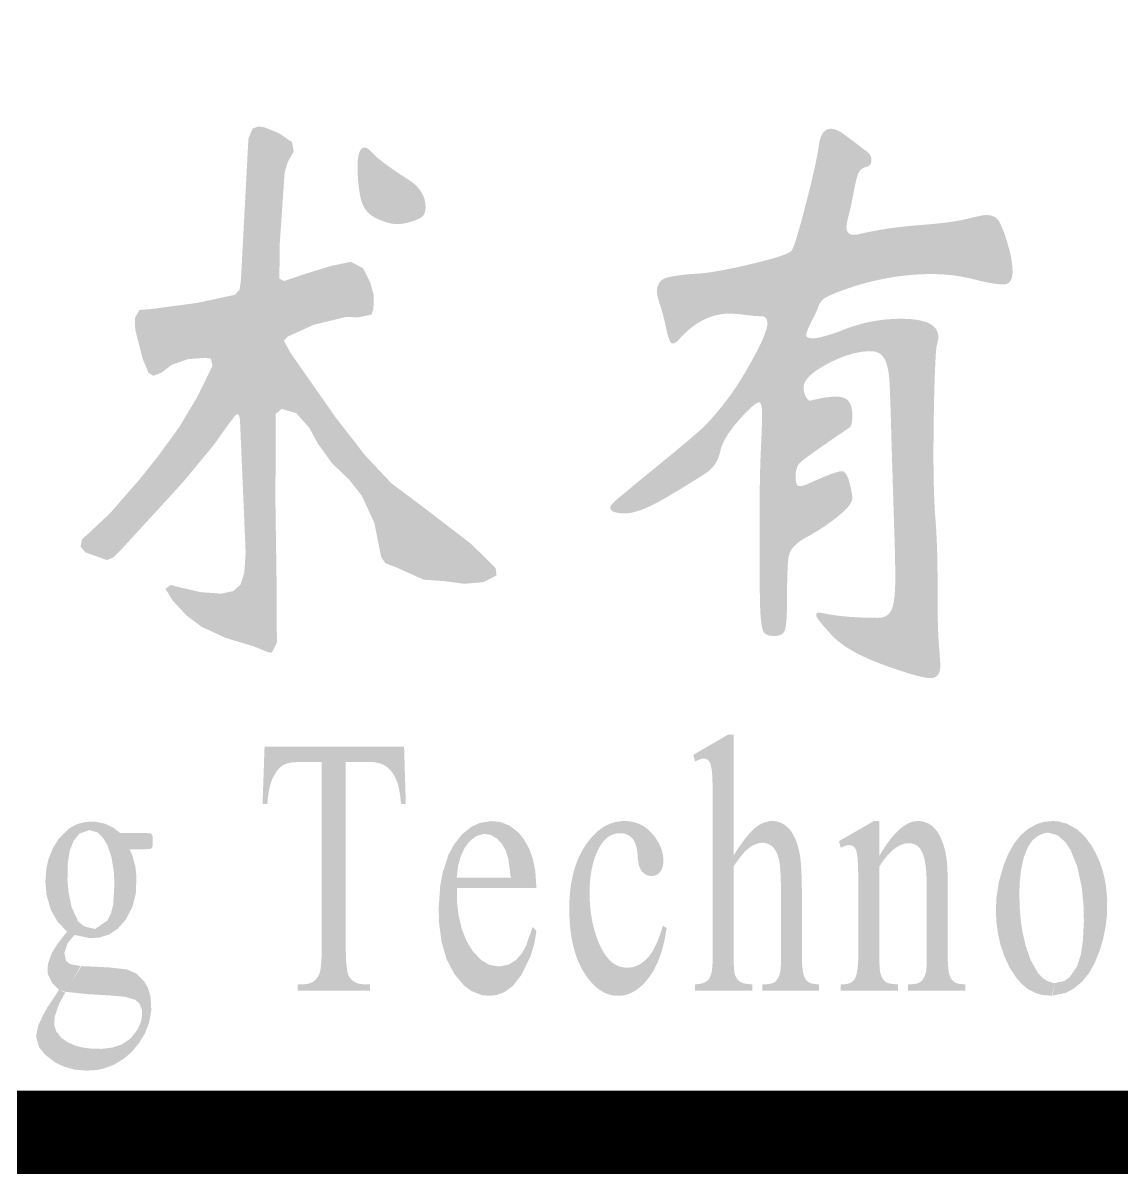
# Model space of a CAD drawing. Header units: millimetres. Extents: x -705761 to 1364679, y -410401 to 446404.
# Drawn here: x -485995 to -484675, y 64372 to 65754 of the extents above; entities that cross this region are included whole.
import ezdxf
from ezdxf.enums import TextEntityAlignment as Align

# ---------------------------------------------------------------- set-up
doc = ezdxf.new("R2010")
doc.units = ezdxf.units.MM
doc.layers.add('TK', color=7, linetype='Continuous')
doc.layers.add('模板-签名-公用', color=3, linetype='Continuous')
doc.layers.add('图框', color=7, linetype='Continuous', lineweight=13)
doc.styles.get("Standard").update_dxf_attribs({"font": 'arial.ttf'})
doc.styles.add('Style-仿宋_GB2312', font='')
doc.styles.add('宋体', font='', dxfattribs={"width": 0.7, "height": 2.5})
doc.styles.add('宋体_1', font='', dxfattribs={"width": 0.7, "height": 2.386364})
doc.styles.get('Style-仿宋_GB2312').set_extended_font_data('仿宋_GB2312')
doc.styles.get('宋体').set_extended_font_data('SimSun')
doc.styles.get('宋体_1').set_extended_font_data('SimSun')

# ---------------------------------------------------------------- blocks, each defined once
blk = doc.blocks.new('BSIET_通用图框_A1_1')
at = {"layer": '图框', "const_width": 1}
blk.add_lwpolyline([(-816, 584), (-10, 584), (-10, 10), (-816, 10)], close=True, dxfattribs=at)
at = {"layer": 'TK', "lineweight": 25, "style": '宋体', "width": 0.7, "flags": 3}
for tag, p in [('LZHQ_N会签10_T6_H6', (-828.235, 94.082)), ('LZHQ_N会签9_T6_H6', (-828.357, 86.082)), ('LZHQ_N会签8_T6_H6', (-828.235, 78.082)), ('LZHQ_N会签7_T6_H6', (-828.357, 70.082)), ('LZHQ_N会签6_T6_H6', (-828.253, 62.082)), ('LZHQ_N会签5_T6_H6', (-828.253, 54.082)), ('LZHQ_N会签4_T6_H6', (-828.253, 46.082)), ('LZHQ_N会签3_T6_H6', (-828.253, 38.082)), ('LZHQ_N会签2_T6_H6', (-828.253, 30.082)), ('LZHQ_N会签1_T6_H6', (-828.253, 22.082))]:
    blk.add_attdef(tag, text='', height=2.5, dxfattribs=at).set_placement(p, align=Align.MIDDLE)
at = {"layer": '模板-签名-公用', "lineweight": 25, "style": '宋体', "width": 0.7}
blk.add_attdef('LZTQINS', text='', height=2, dxfattribs=at).set_placement((-10, 10), align=Align.MIDDLE)
at = {"layer": '模板-签名-公用', "lineweight": 25, "style": '宋体', "width": 0.7, "flags": 3}
blk.add_attdef('LZFRAME', (-45.909, 7.064), '', height=3, dxfattribs=at)
blk = doc.blocks.new('BSIET_通用_A1_1')
at = {"layer": '图框', "linetype": 'Continuous', "lineweight": 25, "extrusion": (0, 0, -1)}
for points in [[(64.362, 5.763), (64.301, 5.884), (64.305, 6.639), (64.319, 7.598), (64.314, 8.632), (64.241, 8.689), (64.069, 8.639), (63.909, 8.459), (63.813, 8.28), (63.637, 8.034), (63.436, 7.844), (63.279, 7.643), (63.131, 7.323), (63.048, 6.908), (62.997, 6.836), (62.854, 6.781), (62.685, 6.704), (62.54, 6.639), (62.296, 6.621), (62.049, 6.589), (61.822, 6.608), (61.662, 6.689), (61.673, 6.777), (61.967, 7.068), (62.542, 7.509), (62.925, 7.796), (63.239, 8.129), (63.594, 8.586), (64.137, 9.362), (64.217, 9.508), (64.173, 9.557), (63.859, 9.7), (63.474, 9.793), (63.322, 9.79), (63.166, 9.821), (63.141, 9.89), (63.138, 10.058), (63.18, 10.211), (63.264, 10.378), (63.41, 10.456), (63.646, 10.408), (63.952, 10.314), (64.216, 10.225), (64.271, 10.254), (64.267, 10.669), (64.208, 11.53), (64.171, 11.654), (64.099, 11.781), (64.119, 11.894), (64.281, 12.003), (64.453, 12.072), (64.524, 12.082), (64.593, 12.056), (64.643, 11.935), (64.733, 10.237), (64.748, 10.126), (64.803, 10.061), (65.257, 9.963), (65.81, 9.889), (65.952, 9.878), (66.006, 9.783), (66.003, 9.641), (65.913, 9.291), (65.844, 9.125), (65.786, 9.087), (65.686, 9.126), (65.565, 9.219), (65.37, 9.287), (65.162, 9.304), (65.093, 9.291), (65.075, 9.205), (65.259, 8.83), (65.48, 8.463), (65.736, 8.111), (65.956, 7.837), (66.302, 7.44), (66.562, 7.195), (66.642, 7.124), (66.66, 7.037), (66.602, 6.966), (66.344, 6.874), (66.267, 6.905), (66.173, 6.998), (65.432, 7.806), (65.054, 8.263), (64.895, 8.488), (64.8, 8.612), (64.776, 8.626), (64.763, 8.622), (64.753, 8.602), (64.745, 8.564), (64.74, 8.459), (64.676, 6.959), (64.693, 6.718), (64.739, 6.577), (64.827, 6.501), (64.969, 6.47), (65.212, 6.488), (65.481, 6.55), (65.578, 6.576), (65.639, 6.527), (65.553, 6.388), (65.389, 6.21), (65.206, 6.073), (64.921, 5.941), (64.578, 5.837), (64.404, 5.765)], [(61.183, 2.934), (61.196, 3.134), (61.224, 3.278), (61.267, 3.401), (61.337, 3.526), (61.395, 3.598), (61.503, 3.683), (61.619, 3.729), (61.731, 3.739), (61.865, 3.716), (61.967, 3.669), (62.077, 3.579), (62.17, 3.462), (62.24, 3.333), (62.298, 3.146), (62.141, 3.058), (62.124, 3.2), (62.097, 3.304), (62.045, 3.418), (61.985, 3.496), (61.906, 3.559), (61.813, 3.585), (61.731, 3.573), (61.655, 3.527), (61.599, 3.467), (61.555, 3.392), (61.521, 3.288), (61.507, 3.187), (61.491, 3.055)], [(54.99, 1.641), (54.955, 1.79), (55.036, 1.813), (55.087, 1.843), (55.157, 1.912), (55.248, 2.074), (55.304, 2.236), (55.343, 2.402), (55.365, 2.548), (55.378, 2.705), (55.381, 2.864), (55.378, 2.99), (55.363, 3.141), (55.328, 3.302), (55.277, 3.43), (55.221, 3.511), (55.157, 3.561), (55.087, 3.592), (55.024, 3.602), (54.975, 3.739), (55.085, 3.73), (55.171, 3.703), (55.273, 3.646), (55.361, 3.573), (55.443, 3.472), (55.514, 3.345), (55.571, 3.205), (55.627, 3.008), (55.656, 2.824), (55.663, 2.672), (55.658, 2.539), (55.636, 2.375), (55.606, 2.247), (55.559, 2.109), (55.498, 1.98), (55.415, 1.852), (55.35, 1.78), (55.276, 1.72), (55.184, 1.672), (55.103, 1.649)], [(54.984, 1.641), (54.822, 1.676), (54.725, 1.728), (54.628, 1.809), (54.544, 1.913), (54.48, 2.026), (54.417, 2.181), (54.377, 2.315), (54.345, 2.471), (54.328, 2.616), (54.326, 2.807), (54.343, 2.974), (54.355, 3.04), (54.379, 3.136), (54.41, 3.232), (54.462, 3.352), (54.522, 3.457), (54.599, 3.558), (54.69, 3.641), (54.811, 3.708), (54.911, 3.734), (54.978, 3.739), (55.026, 3.598), (54.923, 3.569), (54.826, 3.485), (54.765, 3.39), (54.684, 3.188), (54.631, 2.939), (54.61, 2.725), (54.606, 2.538), (54.618, 2.3), (54.643, 2.133), (54.689, 1.991), (54.777, 1.865), (54.842, 1.818), (54.954, 1.794)], [(66.548, 2.332), (66.434, 2.34), (66.321, 2.375), (66.213, 2.445), (66.117, 2.554), (66.035, 2.712), (65.995, 2.875), (65.988, 3.077), (66.001, 3.192), (66.038, 3.328), (66.07, 3.399), (65.881, 3.401), (65.829, 3.403), (65.808, 3.411), (65.793, 3.443), (65.792, 3.539), (65.796, 3.563), (65.813, 3.589), (65.861, 3.594), (66.184, 3.595), (66.267, 3.66), (66.368, 3.708), (66.489, 3.732), (66.596, 3.729), (66.703, 3.702), (66.803, 3.647), (66.921, 3.529), (66.99, 3.418), (67.044, 3.285), (67.071, 3.163), (67.082, 3.011), (67.069, 2.856), (67.018, 2.675), (66.936, 2.531), (66.823, 2.412), (66.695, 2.549), (66.767, 2.706), (66.804, 2.882), (66.817, 3.03), (66.813, 3.237), (66.789, 3.385), (66.741, 3.505), (66.671, 3.589), (66.554, 3.631), (66.454, 3.602), (66.386, 3.535), (66.334, 3.444), (66.286, 3.296), (66.26, 3.131), (66.252, 2.991), (66.268, 2.734), (66.293, 2.634), (66.336, 2.546), (66.485, 2.442), (66.628, 2.477), (66.734, 2.372)], [(61.748, 1.64), (61.661, 1.65), (61.573, 1.682), (61.468, 1.757), (61.361, 1.894), (61.251, 2.123), (61.207, 2.273), (61.183, 2.419), (61.23, 2.466), (61.305, 2.247), (61.355, 2.155), (61.427, 2.071), (61.515, 2.016), (61.632, 1.992), (61.746, 2.011), (61.847, 2.069), (61.95, 2.179), (62.025, 2.303), (62.082, 2.45), (62.119, 2.612), (62.137, 2.768), (62.138, 2.934), (61.183, 2.934), (61.501, 3.058), (62.141, 3.058), (62.303, 3.149), (62.339, 2.961), (62.357, 2.697), (62.353, 2.522), (62.323, 2.288), (62.262, 2.081), (62.171, 1.905), (62.053, 1.764), (61.964, 1.697), (61.837, 1.648)], [(66.839, 1.686), (66.658, 1.998), (66.782, 2.02), (66.834, 2.058), (66.854, 2.156), (66.817, 2.269), (66.728, 2.378), (66.614, 2.473), (66.7, 2.543), (66.81, 2.426), (66.941, 2.259), (67.008, 2.149), (67.052, 2.02), (67.056, 1.911), (67, 1.794), (66.917, 1.712)], [(66.589, 0.741), (66.466, 0.749), (66.388, 0.765), (66.262, 0.81), (66.127, 0.893), (66.038, 0.974), (65.956, 1.074), (65.889, 1.183), (65.835, 1.321), (65.81, 1.467), (65.818, 1.628), (65.85, 1.735), (65.895, 1.814), (65.987, 1.907), (66.103, 1.957), (66.317, 1.981), (66.452, 1.988), (66.649, 1.997), (66.844, 1.688), (66.724, 1.676), (66.576, 1.66), (66.297, 1.644), (66.128, 1.628), (66.004, 1.593), (65.954, 1.55), (65.922, 1.467), (65.92, 1.406), (65.936, 1.322), (65.982, 1.224), (66.059, 1.128), (66.162, 1.057), (66.275, 1.019), (66.403, 1.003), (66.521, 1.004), (66.627, 1.017), (66.718, 1.04), (66.816, 1.083), (66.891, 1.136), (66.953, 1.214), (66.977, 1.298), (66.97, 1.392), (66.916, 1.548), (66.844, 1.678), (66.918, 1.713), (66.985, 1.61), (67.063, 1.493), (67.117, 1.394), (67.17, 1.277), (67.194, 1.149), (67.157, 1.022), (67.083, 0.931), (66.962, 0.839), (66.864, 0.791), (66.735, 0.754)]]:
    blk.add_hatch(color=7, dxfattribs=at).paths.add_polyline_path(points)
at = {"layer": '图框', "linetype": 'Continuous', "lineweight": 25}
h = blk.add_hatch(color=7, dxfattribs=at)
edge = h.paths.add_edge_path()
edge.add_spline(control_points=[(-55.782, 11.018), (-55.826, 11.018), (-56.014, 10.971)], knot_values=[0, 0, 0, 1, 1, 1], degree=2, periodic=0)
edge.add_spline(control_points=[(-56.014, 10.971), (-56.202, 10.925), (-56.582, 10.897)], knot_values=[0, 0, 0, 1, 1, 1], degree=2, periodic=0)
edge.add_spline(control_points=[(-56.582, 10.897), (-56.961, 10.87), (-57.331, 10.784)], knot_values=[0, 0, 0, 1, 1, 1], degree=2, periodic=0)
edge.add_spline(control_points=[(-57.331, 10.784), (-57.458, 10.761), (-57.458, 10.878)], knot_values=[0, 0, 0, 1, 1, 1], degree=2, periodic=0)
edge.add_spline(control_points=[(-57.458, 10.878), (-57.458, 10.917), (-57.433, 11.01)], knot_values=[0, 0, 0, 1, 1, 1], degree=2, periodic=0)
edge.add_spline(control_points=[(-57.433, 11.01), (-57.407, 11.104), (-57.372, 11.291)], knot_values=[0, 0, 0, 1, 1, 1], degree=2, periodic=0)
edge.add_spline(control_points=[(-57.372, 11.291), (-57.337, 11.478), (-57.312, 11.528)], knot_values=[0, 0, 0, 1, 1, 1], degree=2, periodic=0)
edge.add_spline(control_points=[(-57.312, 11.528), (-57.286, 11.579), (-57.222, 11.595)], knot_values=[0, 0, 0, 1, 1, 1], degree=2, periodic=0)
edge.add_spline(control_points=[(-57.222, 11.595), (-57.159, 11.61), (-57.159, 11.68)], knot_values=[0, 0, 0, 1, 1, 1], degree=2, periodic=0)
edge.add_spline(control_points=[(-57.159, 11.68), (-57.159, 11.75), (-57.235, 11.797)], knot_values=[0, 0, 0, 1, 1, 1], degree=2, periodic=0)
edge.add_line((-57.235, 11.797), (-57.452, 11.961))
edge.add_spline(control_points=[(-57.452, 11.961), (-57.567, 12.054), (-57.643, 12.054)], knot_values=[0, 0, 0, 1, 1, 1], degree=2, periodic=0)
edge.add_spline(control_points=[(-57.643, 12.054), (-57.764, 12.054), (-57.79, 11.856)], knot_values=[0, 0, 0, 1, 1, 1], degree=2, periodic=0)
edge.add_spline(control_points=[(-57.79, 11.856), (-57.815, 11.657), (-57.946, 11.151)], knot_values=[0, 0, 0, 1, 1, 1], degree=2, periodic=0)
edge.add_spline(control_points=[(-57.946, 11.151), (-58.076, 10.644), (-58.118, 10.59)], knot_values=[0, 0, 0, 1, 1, 1], degree=2, periodic=0)
edge.add_spline(control_points=[(-58.118, 10.59), (-58.159, 10.535), (-58.602, 10.43)], knot_values=[0, 0, 0, 1, 1, 1], degree=2, periodic=0)
edge.add_spline(control_points=[(-58.602, 10.43), (-59.045, 10.325), (-59.259, 10.313)], knot_values=[0, 0, 0, 1, 1, 1], degree=2, periodic=0)
edge.add_spline(control_points=[(-59.259, 10.313), (-59.472, 10.301), (-59.603, 10.27)], knot_values=[0, 0, 0, 1, 1, 1], degree=2, periodic=0)
edge.add_spline(control_points=[(-59.603, 10.27), (-59.734, 10.239), (-59.734, 10.099)], knot_values=[0, 0, 0, 1, 1, 1], degree=2, periodic=0)
edge.add_spline(control_points=[(-59.734, 10.099), (-59.734, 10.044), (-59.695, 9.931)], knot_values=[0, 0, 0, 1, 1, 1], degree=2, periodic=0)
edge.add_spline(control_points=[(-59.695, 9.931), (-59.657, 9.818), (-59.622, 9.647)], knot_values=[0, 0, 0, 1, 1, 1], degree=2, periodic=0)
edge.add_spline(control_points=[(-59.622, 9.647), (-59.587, 9.476), (-59.549, 9.476)], knot_values=[0, 0, 0, 1, 1, 1], degree=2, periodic=0)
edge.add_spline(control_points=[(-59.549, 9.476), (-59.511, 9.476), (-59.472, 9.522)], knot_values=[0, 0, 0, 1, 1, 1], degree=2, periodic=0)
edge.add_spline(control_points=[(-59.472, 9.522), (-59.198, 9.834), (-58.86, 9.834)], knot_values=[0, 0, 0, 1, 1, 1], degree=2, periodic=0)
edge.add_spline(control_points=[(-58.86, 9.834), (-58.79, 9.834), (-58.672, 9.818)], knot_values=[0, 0, 0, 1, 1, 1], degree=2, periodic=0)
edge.add_spline(control_points=[(-58.672, 9.818), (-58.554, 9.803), (-58.481, 9.803)], knot_values=[0, 0, 0, 1, 1, 1], degree=2, periodic=0)
edge.add_spline(control_points=[(-58.481, 9.803), (-58.408, 9.803), (-58.408, 9.709)], knot_values=[0, 0, 0, 1, 1, 1], degree=2, periodic=0)
edge.add_spline(control_points=[(-58.408, 9.709), (-58.408, 9.678), (-58.446, 9.573)], knot_values=[0, 0, 0, 1, 1, 1], degree=2, periodic=0)
edge.add_spline(control_points=[(-58.446, 9.573), (-58.484, 9.468), (-58.628, 9.211)], knot_values=[0, 0, 0, 1, 1, 1], degree=2, periodic=0)
edge.add_spline(control_points=[(-58.628, 9.211), (-58.771, 8.954), (-58.924, 8.759)], knot_values=[0, 0, 0, 1, 1, 1], degree=2, periodic=0)
edge.add_spline(control_points=[(-58.924, 8.759), (-59.077, 8.564), (-59.198, 8.451)], knot_values=[0, 0, 0, 1, 1, 1], degree=2, periodic=0)
edge.add_spline(control_points=[(-59.198, 8.451), (-59.319, 8.338), (-59.778, 7.964)], knot_values=[0, 0, 0, 1, 1, 1], degree=2, periodic=0)
edge.add_spline(control_points=[(-59.778, 7.964), (-60.237, 7.59), (-60.266, 7.555)], knot_values=[0, 0, 0, 1, 1, 1], degree=2, periodic=0)
edge.add_spline(control_points=[(-60.266, 7.555), (-60.295, 7.52), (-60.295, 7.505)], knot_values=[0, 0, 0, 1, 1, 1], degree=2, periodic=0)
edge.add_spline(control_points=[(-60.295, 7.505), (-60.295, 7.435), (-60.119, 7.435)], knot_values=[0, 0, 0, 1, 1, 1], degree=2, periodic=0)
edge.add_spline(control_points=[(-60.119, 7.435), (-59.944, 7.435), (-59.603, 7.637)], knot_values=[0, 0, 0, 1, 1, 1], degree=2, periodic=0)
edge.add_spline(control_points=[(-59.603, 7.637), (-59.262, 7.84), (-59.138, 7.925)], knot_values=[0, 0, 0, 1, 1, 1], degree=2, periodic=0)
edge.add_spline(control_points=[(-59.138, 7.925), (-59.013, 8.011), (-58.975, 8.179)], knot_values=[0, 0, 0, 1, 1, 1], degree=2, periodic=0)
edge.add_spline(control_points=[(-58.975, 8.179), (-58.937, 8.346), (-58.749, 8.556)], knot_values=[0, 0, 0, 1, 1, 1], degree=2, periodic=0)
edge.add_spline(control_points=[(-58.749, 8.556), (-58.561, 8.767), (-58.51, 8.767)], knot_values=[0, 0, 0, 1, 1, 1], degree=2, periodic=0)
edge.add_spline(control_points=[(-58.51, 8.767), (-58.472, 8.767), (-58.472, 8.627)], knot_values=[0, 0, 0, 1, 1, 1], degree=2, periodic=0)
edge.add_spline(control_points=[(-58.472, 8.627), (-58.472, 8.486), (-58.488, 8.167)], knot_values=[0, 0, 0, 1, 1, 1], degree=2, periodic=0)
edge.add_spline(control_points=[(-58.488, 8.167), (-58.503, 7.847), (-58.503, 7.17)], knot_values=[0, 0, 0, 1, 1, 1], degree=2, periodic=0)
edge.add_spline(control_points=[(-58.503, 7.17), (-58.503, 6.492), (-58.494, 6.274)], knot_values=[0, 0, 0, 1, 1, 1], degree=2, periodic=0)
edge.add_spline(control_points=[(-58.494, 6.274), (-58.484, 6.056), (-58.452, 6.009)], knot_values=[0, 0, 0, 1, 1, 1], degree=2, periodic=0)
edge.add_spline(control_points=[(-58.452, 6.009), (-58.421, 5.962), (-58.325, 5.962)], knot_values=[0, 0, 0, 1, 1, 1], degree=2, periodic=0)
edge.add_spline(control_points=[(-58.325, 5.962), (-58.229, 5.962), (-58.201, 6.025)], knot_values=[0, 0, 0, 1, 1, 1], degree=2, periodic=0)
edge.add_spline(control_points=[(-58.201, 6.025), (-58.172, 6.087), (-58.172, 6.422)], knot_values=[0, 0, 0, 1, 1, 1], degree=2, periodic=0)
edge.add_spline(control_points=[(-58.172, 6.422), (-58.172, 6.757), (-58.156, 6.897)], knot_values=[0, 0, 0, 1, 1, 1], degree=2, periodic=0)
edge.add_spline(control_points=[(-58.156, 6.897), (-58.14, 7.037), (-57.955, 7.139)], knot_values=[0, 0, 0, 1, 1, 1], degree=2, periodic=0)
edge.add_spline(control_points=[(-57.955, 7.139), (-57.77, 7.24), (-57.63, 7.345)], knot_values=[0, 0, 0, 1, 1, 1], degree=2, periodic=0)
edge.add_spline(control_points=[(-57.63, 7.345), (-57.49, 7.45), (-57.439, 7.512)], knot_values=[0, 0, 0, 1, 1, 1], degree=2, periodic=0)
edge.add_spline(control_points=[(-57.439, 7.512), (-57.388, 7.575), (-57.388, 7.622)], knot_values=[0, 0, 0, 1, 1, 1], degree=2, periodic=0)
edge.add_spline(control_points=[(-57.388, 7.622), (-57.388, 7.668), (-57.423, 7.805)], knot_values=[0, 0, 0, 1, 1, 1], degree=2, periodic=0)
edge.add_spline(control_points=[(-57.423, 7.805), (-57.458, 7.941), (-57.515, 7.941)], knot_values=[0, 0, 0, 1, 1, 1], degree=2, periodic=0)
edge.add_spline(control_points=[(-57.515, 7.941), (-57.592, 7.941), (-57.93, 7.785)], knot_values=[0, 0, 0, 1, 1, 1], degree=2, periodic=0)
edge.add_spline(control_points=[(-57.93, 7.785), (-57.981, 7.762), (-58.025, 7.762)], knot_values=[0, 0, 0, 1, 1, 1], degree=2, periodic=0)
edge.add_spline(control_points=[(-58.025, 7.762), (-58.07, 7.762), (-58.07, 7.879)], knot_values=[0, 0, 0, 1, 1, 1], degree=2, periodic=0)
edge.add_spline(control_points=[(-58.07, 7.879), (-58.07, 7.995), (-58.009, 8.05)], knot_values=[0, 0, 0, 1, 1, 1], degree=2, periodic=0)
edge.add_spline(control_points=[(-58.009, 8.05), (-57.949, 8.105), (-57.586, 8.354)], knot_values=[0, 0, 0, 1, 1, 1], degree=2, periodic=0)
edge.add_line((-57.586, 8.354), (-57.426, 8.463))
edge.add_spline(control_points=[(-57.426, 8.463), (-57.388, 8.486), (-57.388, 8.607)], knot_values=[0, 0, 0, 1, 1, 1], degree=2, periodic=0)
edge.add_spline(control_points=[(-57.388, 8.607), (-57.388, 8.728), (-57.433, 8.782)], knot_values=[0, 0, 0, 1, 1, 1], degree=2, periodic=0)
edge.add_spline(control_points=[(-57.433, 8.782), (-57.477, 8.837), (-57.589, 8.837)], knot_values=[0, 0, 0, 1, 1, 1], degree=2, periodic=0)
edge.add_spline(control_points=[(-57.589, 8.837), (-57.7, 8.837), (-57.885, 8.79)], knot_values=[0, 0, 0, 1, 1, 1], degree=2, periodic=0)
edge.add_spline(control_points=[(-57.885, 8.79), (-57.917, 8.782), (-57.946, 8.837)], knot_values=[0, 0, 0, 1, 1, 1], degree=2, periodic=0)
edge.add_spline(control_points=[(-57.946, 8.837), (-57.974, 8.891), (-57.974, 8.946)], knot_values=[0, 0, 0, 1, 1, 1], degree=2, periodic=0)
edge.add_spline(control_points=[(-57.974, 8.946), (-57.974, 9.078), (-57.688, 9.23)], knot_values=[0, 0, 0, 1, 1, 1], degree=2, periodic=0)
edge.add_spline(control_points=[(-57.688, 9.23), (-57.401, 9.382), (-57.171, 9.382)], knot_values=[0, 0, 0, 1, 1, 1], degree=2, periodic=0)
edge.add_spline(control_points=[(-57.171, 9.382), (-57.088, 9.382), (-57.044, 9.343)], knot_values=[0, 0, 0, 1, 1, 1], degree=2, periodic=0)
edge.add_spline(control_points=[(-57.044, 9.343), (-56.999, 9.304), (-56.977, 9.234)], knot_values=[0, 0, 0, 1, 1, 1], degree=2, periodic=0)
edge.add_spline(control_points=[(-56.977, 9.234), (-56.955, 9.164), (-56.945, 9.067)], knot_values=[0, 0, 0, 1, 1, 1], degree=2, periodic=0)
edge.add_spline(control_points=[(-56.945, 9.067), (-56.935, 8.969), (-56.916, 8.26)], knot_values=[0, 0, 0, 1, 1, 1], degree=2, periodic=0)
edge.add_line((-56.916, 8.26), (-56.884, 7.224))
edge.add_spline(control_points=[(-56.884, 7.224), (-56.872, 6.905), (-56.872, 6.648)], knot_values=[0, 0, 0, 1, 1, 1], degree=2, periodic=0)
edge.add_spline(control_points=[(-56.872, 6.648), (-56.872, 6.391), (-56.913, 6.285)], knot_values=[0, 0, 0, 1, 1, 1], degree=2, periodic=0)
edge.add_spline(control_points=[(-56.913, 6.285), (-56.955, 6.18), (-57.082, 6.18)], knot_values=[0, 0, 0, 1, 1, 1], degree=2, periodic=0)
edge.add_spline(control_points=[(-57.082, 6.18), (-57.477, 6.18), (-57.739, 6.235)], knot_values=[0, 0, 0, 1, 1, 1], degree=2, periodic=0)
edge.add_spline(control_points=[(-57.739, 6.235), (-57.77, 6.243), (-57.796, 6.243)], knot_values=[0, 0, 0, 1, 1, 1], degree=2, periodic=0)
edge.add_spline(control_points=[(-57.796, 6.243), (-57.821, 6.243), (-57.821, 6.208)], knot_values=[0, 0, 0, 1, 1, 1], degree=2, periodic=0)
edge.add_spline(control_points=[(-57.821, 6.208), (-57.821, 6.173), (-57.637, 5.974)], knot_values=[0, 0, 0, 1, 1, 1], degree=2, periodic=0)
edge.add_spline(control_points=[(-57.637, 5.974), (-57.452, 5.775), (-57.012, 5.615)], knot_values=[0, 0, 0, 1, 1, 1], degree=2, periodic=0)
edge.add_spline(control_points=[(-57.012, 5.615), (-56.572, 5.456), (-56.451, 5.456)], knot_values=[0, 0, 0, 1, 1, 1], degree=2, periodic=0)
edge.add_spline(control_points=[(-56.451, 5.456), (-56.33, 5.456), (-56.33, 5.612)], knot_values=[0, 0, 0, 1, 1, 1], degree=2, periodic=0)
edge.add_spline(control_points=[(-56.33, 5.612), (-56.33, 5.627), (-56.346, 5.838)], knot_values=[0, 0, 0, 1, 1, 1], degree=2, periodic=0)
edge.add_spline(control_points=[(-56.346, 5.838), (-56.362, 6.048), (-56.362, 6.247)], knot_values=[0, 0, 0, 1, 1, 1], degree=2, periodic=0)
edge.add_spline(control_points=[(-56.362, 6.247), (-56.362, 6.445), (-56.365, 6.772)], knot_values=[0, 0, 0, 1, 1, 1], degree=2, periodic=0)
edge.add_spline(control_points=[(-56.365, 6.772), (-56.368, 7.1), (-56.391, 7.388)], knot_values=[0, 0, 0, 1, 1, 1], degree=2, periodic=0)
edge.add_spline(control_points=[(-56.391, 7.388), (-56.413, 7.676), (-56.413, 8.132)], knot_values=[0, 0, 0, 1, 1, 1], degree=2, periodic=0)
edge.add_spline(control_points=[(-56.413, 8.132), (-56.413, 8.588), (-56.4, 9)], knot_values=[0, 0, 0, 1, 1, 1], degree=2, periodic=0)
edge.add_spline(control_points=[(-56.4, 9), (-56.387, 9.413), (-56.371, 9.464)], knot_values=[0, 0, 0, 1, 1, 1], degree=2, periodic=0)
edge.add_spline(control_points=[(-56.371, 9.464), (-56.355, 9.515), (-56.355, 9.554)], knot_values=[0, 0, 0, 1, 1, 1], degree=2, periodic=0)
edge.add_spline(control_points=[(-56.355, 9.554), (-56.355, 9.772), (-56.802, 9.772)], knot_values=[0, 0, 0, 1, 1, 1], degree=2, periodic=0)
edge.add_spline(control_points=[(-56.802, 9.772), (-57.178, 9.772), (-57.515, 9.631)], knot_values=[0, 0, 0, 1, 1, 1], degree=2, periodic=0)
edge.add_spline(control_points=[(-57.515, 9.631), (-57.77, 9.538), (-57.856, 9.538)], knot_values=[0, 0, 0, 1, 1, 1], degree=2, periodic=0)
edge.add_spline(control_points=[(-57.856, 9.538), (-57.942, 9.538), (-57.942, 9.577)], knot_values=[0, 0, 0, 1, 1, 1], degree=2, periodic=0)
edge.add_spline(control_points=[(-57.942, 9.577), (-57.942, 9.616), (-57.882, 9.733)], knot_values=[0, 0, 0, 1, 1, 1], degree=2, periodic=0)
edge.add_spline(control_points=[(-57.882, 9.733), (-57.821, 9.85), (-57.799, 9.912)], knot_values=[0, 0, 0, 1, 1, 1], degree=2, periodic=0)
edge.add_spline(control_points=[(-57.799, 9.912), (-57.777, 9.974), (-57.729, 10.013)], knot_values=[0, 0, 0, 1, 1, 1], degree=2, periodic=0)
edge.add_spline(control_points=[(-57.729, 10.013), (-57.681, 10.052), (-57.449, 10.134)], knot_values=[0, 0, 0, 1, 1, 1], degree=2, periodic=0)
edge.add_spline(control_points=[(-57.449, 10.134), (-57.216, 10.216), (-56.958, 10.262)], knot_values=[0, 0, 0, 1, 1, 1], degree=2, periodic=0)
edge.add_spline(control_points=[(-56.958, 10.262), (-56.7, 10.309), (-56.435, 10.309)], knot_values=[0, 0, 0, 1, 1, 1], degree=2, periodic=0)
edge.add_spline(control_points=[(-56.435, 10.309), (-56.171, 10.309), (-55.932, 10.247)], knot_values=[0, 0, 0, 1, 1, 1], degree=2, periodic=0)
edge.add_spline(control_points=[(-55.932, 10.247), (-55.692, 10.185), (-55.578, 10.185)], knot_values=[0, 0, 0, 1, 1, 1], degree=2, periodic=0)
edge.add_spline(control_points=[(-55.578, 10.185), (-55.463, 10.185), (-55.463, 10.336)], knot_values=[0, 0, 0, 1, 1, 1], degree=2, periodic=0)
edge.add_spline(control_points=[(-55.463, 10.336), (-55.463, 10.488), (-55.533, 10.71)], knot_values=[0, 0, 0, 1, 1, 1], degree=2, periodic=0)
edge.add_spline(control_points=[(-55.533, 10.71), (-55.603, 10.932), (-55.651, 10.975)], knot_values=[0, 0, 0, 1, 1, 1], degree=2, periodic=0)
edge.add_spline(control_points=[(-55.651, 10.975), (-55.699, 11.018), (-55.782, 11.018)], knot_values=[0, 0, 0, 1, 1, 1], degree=2, periodic=0)
h = blk.add_hatch(color=7, dxfattribs=at)
edge = h.paths.add_edge_path()
edge.add_spline(control_points=[(-63.248, 11.828), (-63.331, 11.828), (-63.331, 11.598)], knot_values=[0, 0, 0, 1, 1, 1], degree=2, periodic=0)
edge.add_spline(control_points=[(-63.331, 11.598), (-63.331, 11.369), (-63.29, 11.205)], knot_values=[0, 0, 0, 1, 1, 1], degree=2, periodic=0)
edge.add_spline(control_points=[(-63.29, 11.205), (-63.248, 11.042), (-63.099, 10.975)], knot_values=[0, 0, 0, 1, 1, 1], degree=2, periodic=0)
edge.add_spline(control_points=[(-63.099, 10.975), (-62.949, 10.909), (-62.863, 10.909)], knot_values=[0, 0, 0, 1, 1, 1], degree=2, periodic=0)
edge.add_spline(control_points=[(-62.863, 10.909), (-62.777, 10.909), (-62.672, 10.944)], knot_values=[0, 0, 0, 1, 1, 1], degree=2, periodic=0)
edge.add_spline(control_points=[(-62.672, 10.944), (-62.566, 10.979), (-62.541, 11.014)], knot_values=[0, 0, 0, 1, 1, 1], degree=2, periodic=0)
edge.add_spline(control_points=[(-62.541, 11.014), (-62.515, 11.049), (-62.515, 11.112)], knot_values=[0, 0, 0, 1, 1, 1], degree=2, periodic=0)
edge.add_spline(control_points=[(-62.515, 11.112), (-62.515, 11.314), (-62.726, 11.447)], knot_values=[0, 0, 0, 1, 1, 1], degree=2, periodic=0)
edge.add_spline(control_points=[(-62.726, 11.447), (-63.07, 11.665), (-63.178, 11.789)], knot_values=[0, 0, 0, 1, 1, 1], degree=2, periodic=0)
edge.add_spline(control_points=[(-63.178, 11.789), (-63.217, 11.828), (-63.248, 11.828)], knot_values=[0, 0, 0, 1, 1, 1], degree=2, periodic=0)
h = blk.add_hatch(color=7, dxfattribs=at)
edge = h.paths.add_edge_path()
edge.add_line((-58.814, 4.776), (-58.883, 4.776))
edge.add_line((-58.883, 4.776), (-59.299, 4.534))
edge.add_line((-59.299, 4.534), (-59.277, 4.455))
edge.add_spline(control_points=[(-59.277, 4.455), (-59.206, 4.49), (-59.174, 4.49)], knot_values=[0, 0, 0, 1, 1, 1], degree=2, periodic=0)
edge.add_spline(control_points=[(-59.174, 4.49), (-59.135, 4.49), (-59.112, 4.462)], knot_values=[0, 0, 0, 1, 1, 1], degree=2, periodic=0)
edge.add_spline(control_points=[(-59.112, 4.462), (-59.088, 4.434), (-59.077, 4.357)], knot_values=[0, 0, 0, 1, 1, 1], degree=2, periodic=0)
edge.add_spline(control_points=[(-59.077, 4.357), (-59.065, 4.279), (-59.065, 3.942)], knot_values=[0, 0, 0, 1, 1, 1], degree=2, periodic=0)
edge.add_line((-59.065, 3.942), (-59.065, 2.148))
edge.add_spline(control_points=[(-59.065, 2.148), (-59.065, 1.962), (-59.083, 1.902)], knot_values=[0, 0, 0, 1, 1, 1], degree=2, periodic=0)
edge.add_spline(control_points=[(-59.083, 1.902), (-59.102, 1.841), (-59.132, 1.82)], knot_values=[0, 0, 0, 1, 1, 1], degree=2, periodic=0)
edge.add_spline(control_points=[(-59.132, 1.82), (-59.185, 1.779), (-59.277, 1.779)], knot_values=[0, 0, 0, 1, 1, 1], degree=2, periodic=0)
edge.add_line((-59.277, 1.779), (-59.277, 1.7))
edge.add_line((-59.277, 1.7), (-58.589, 1.7))
edge.add_line((-58.589, 1.7), (-58.589, 1.779))
edge.add_spline(control_points=[(-58.589, 1.779), (-58.695, 1.779), (-58.739, 1.812)], knot_values=[0, 0, 0, 1, 1, 1], degree=2, periodic=0)
edge.add_spline(control_points=[(-58.739, 1.812), (-58.782, 1.846), (-58.798, 1.895)], knot_values=[0, 0, 0, 1, 1, 1], degree=2, periodic=0)
edge.add_spline(control_points=[(-58.798, 1.895), (-58.814, 1.945), (-58.814, 2.148)], knot_values=[0, 0, 0, 1, 1, 1], degree=2, periodic=0)
edge.add_line((-58.814, 2.148), (-58.814, 3.194))
edge.add_spline(control_points=[(-58.814, 3.194), (-58.702, 3.365), (-58.622, 3.421)], knot_values=[0, 0, 0, 1, 1, 1], degree=2, periodic=0)
edge.add_spline(control_points=[(-58.622, 3.421), (-58.542, 3.478), (-58.467, 3.478)], knot_values=[0, 0, 0, 1, 1, 1], degree=2, periodic=0)
edge.add_spline(control_points=[(-58.467, 3.478), (-58.395, 3.478), (-58.343, 3.427)], knot_values=[0, 0, 0, 1, 1, 1], degree=2, periodic=0)
edge.add_spline(control_points=[(-58.343, 3.427), (-58.292, 3.376), (-58.269, 3.274)], knot_values=[0, 0, 0, 1, 1, 1], degree=2, periodic=0)
edge.add_spline(control_points=[(-58.269, 3.274), (-58.245, 3.173), (-58.245, 2.848)], knot_values=[0, 0, 0, 1, 1, 1], degree=2, periodic=0)
edge.add_line((-58.245, 2.848), (-58.245, 2.148))
edge.add_spline(control_points=[(-58.245, 2.148), (-58.245, 1.979), (-58.25, 1.945)], knot_values=[0, 0, 0, 1, 1, 1], degree=2, periodic=0)
edge.add_spline(control_points=[(-58.25, 1.945), (-58.265, 1.863), (-58.303, 1.821)], knot_values=[0, 0, 0, 1, 1, 1], degree=2, periodic=0)
edge.add_spline(control_points=[(-58.303, 1.821), (-58.341, 1.779), (-58.438, 1.779)], knot_values=[0, 0, 0, 1, 1, 1], degree=2, periodic=0)
edge.add_line((-58.438, 1.779), (-58.47, 1.779))
edge.add_line((-58.47, 1.779), (-58.47, 1.7))
edge.add_line((-58.47, 1.7), (-57.787, 1.7))
edge.add_line((-57.787, 1.7), (-57.787, 1.779))
edge.add_spline(control_points=[(-57.787, 1.779), (-57.884, 1.779), (-57.921, 1.809)], knot_values=[0, 0, 0, 1, 1, 1], degree=2, periodic=0)
edge.add_spline(control_points=[(-57.921, 1.809), (-57.957, 1.839), (-57.972, 1.891)], knot_values=[0, 0, 0, 1, 1, 1], degree=2, periodic=0)
edge.add_spline(control_points=[(-57.972, 1.891), (-57.994, 1.96), (-57.994, 2.148)], knot_values=[0, 0, 0, 1, 1, 1], degree=2, periodic=0)
edge.add_line((-57.994, 2.148), (-57.994, 2.848))
edge.add_spline(control_points=[(-57.994, 2.848), (-57.994, 3.216), (-58.022, 3.354)], knot_values=[0, 0, 0, 1, 1, 1], degree=2, periodic=0)
edge.add_spline(control_points=[(-58.022, 3.354), (-58.063, 3.553), (-58.148, 3.646)], knot_values=[0, 0, 0, 1, 1, 1], degree=2, periodic=0)
edge.add_spline(control_points=[(-58.148, 3.646), (-58.233, 3.739), (-58.351, 3.739)], knot_values=[0, 0, 0, 1, 1, 1], degree=2, periodic=0)
edge.add_spline(control_points=[(-58.351, 3.739), (-58.449, 3.739), (-58.547, 3.664)], knot_values=[0, 0, 0, 1, 1, 1], degree=2, periodic=0)
edge.add_spline(control_points=[(-58.547, 3.664), (-58.646, 3.59), (-58.814, 3.326)], knot_values=[0, 0, 0, 1, 1, 1], degree=2, periodic=0)
edge.add_line((-58.814, 3.326), (-58.814, 4.776))
h = blk.add_hatch(color=7, dxfattribs=at)
edge = h.paths.add_edge_path()
edge.add_line((-62.773, 4.633), (-64.449, 4.633))
edge.add_line((-64.449, 4.633), (-64.473, 3.944))
edge.add_line((-64.473, 3.944), (-64.415, 3.944))
edge.add_spline(control_points=[(-64.415, 3.944), (-64.404, 4.143), (-64.348, 4.26)], knot_values=[0, 0, 0, 1, 1, 1], degree=2, periodic=0)
edge.add_spline(control_points=[(-64.348, 4.26), (-64.293, 4.377), (-64.214, 4.418)], knot_values=[0, 0, 0, 1, 1, 1], degree=2, periodic=0)
edge.add_spline(control_points=[(-64.214, 4.418), (-64.153, 4.448), (-64.01, 4.448)], knot_values=[0, 0, 0, 1, 1, 1], degree=2, periodic=0)
edge.add_line((-64.01, 4.448), (-63.763, 4.448))
edge.add_line((-63.763, 4.448), (-63.763, 2.208))
edge.add_spline(control_points=[(-63.763, 2.208), (-63.763, 1.961), (-63.796, 1.891)], knot_values=[0, 0, 0, 1, 1, 1], degree=2, periodic=0)
edge.add_spline(control_points=[(-63.796, 1.891), (-63.851, 1.779), (-63.981, 1.779)], knot_values=[0, 0, 0, 1, 1, 1], degree=2, periodic=0)
edge.add_line((-63.981, 1.779), (-64.053, 1.779))
edge.add_line((-64.053, 1.779), (-64.053, 1.7))
edge.add_line((-64.053, 1.7), (-63.184, 1.7))
edge.add_line((-63.184, 1.7), (-63.184, 1.779))
edge.add_line((-63.184, 1.779), (-63.255, 1.779))
edge.add_spline(control_points=[(-63.255, 1.779), (-63.375, 1.779), (-63.432, 1.87)], knot_values=[0, 0, 0, 1, 1, 1], degree=2, periodic=0)
edge.add_spline(control_points=[(-63.432, 1.87), (-63.473, 1.937), (-63.473, 2.208)], knot_values=[0, 0, 0, 1, 1, 1], degree=2, periodic=0)
edge.add_line((-63.473, 2.208), (-63.473, 4.448))
edge.add_line((-63.473, 4.448), (-63.184, 4.448))
edge.add_spline(control_points=[(-63.184, 4.448), (-63.057, 4.448), (-62.979, 4.389)], knot_values=[0, 0, 0, 1, 1, 1], degree=2, periodic=0)
edge.add_spline(control_points=[(-62.979, 4.389), (-62.901, 4.329), (-62.855, 4.204)], knot_values=[0, 0, 0, 1, 1, 1], degree=2, periodic=0)
edge.add_spline(control_points=[(-62.855, 4.204), (-62.826, 4.126), (-62.809, 3.944)], knot_values=[0, 0, 0, 1, 1, 1], degree=2, periodic=0)
edge.add_line((-62.809, 3.944), (-62.752, 3.944))
edge.add_line((-62.752, 3.944), (-62.773, 4.633))
h = blk.add_hatch(color=7, dxfattribs=at)
edge = h.paths.add_edge_path()
edge.add_line((-59.619, 2.453), (-59.663, 2.483))
edge.add_spline(control_points=[(-59.663, 2.483), (-59.742, 2.221), (-59.825, 2.121)], knot_values=[0, 0, 0, 1, 1, 1], degree=2, periodic=0)
edge.add_spline(control_points=[(-59.825, 2.121), (-59.943, 1.978), (-60.092, 1.978)], knot_values=[0, 0, 0, 1, 1, 1], degree=2, periodic=0)
edge.add_spline(control_points=[(-60.092, 1.978), (-60.299, 1.978), (-60.421, 2.249)], knot_values=[0, 0, 0, 1, 1, 1], degree=2, periodic=0)
edge.add_spline(control_points=[(-60.421, 2.249), (-60.544, 2.52), (-60.544, 2.874)], knot_values=[0, 0, 0, 1, 1, 1], degree=2, periodic=0)
edge.add_spline(control_points=[(-60.544, 2.874), (-60.544, 3.221), (-60.421, 3.433)], knot_values=[0, 0, 0, 1, 1, 1], degree=2, periodic=0)
edge.add_spline(control_points=[(-60.421, 3.433), (-60.328, 3.593), (-60.177, 3.593)], knot_values=[0, 0, 0, 1, 1, 1], degree=2, periodic=0)
edge.add_spline(control_points=[(-60.177, 3.593), (-60.083, 3.593), (-60.029, 3.528)], knot_values=[0, 0, 0, 1, 1, 1], degree=2, periodic=0)
edge.add_spline(control_points=[(-60.029, 3.528), (-59.976, 3.461), (-59.968, 3.334)], knot_values=[0, 0, 0, 1, 1, 1], degree=2, periodic=0)
edge.add_spline(control_points=[(-59.968, 3.334), (-59.96, 3.207), (-59.933, 3.162)], knot_values=[0, 0, 0, 1, 1, 1], degree=2, periodic=0)
edge.add_spline(control_points=[(-59.933, 3.162), (-59.888, 3.08), (-59.799, 3.08)], knot_values=[0, 0, 0, 1, 1, 1], degree=2, periodic=0)
edge.add_spline(control_points=[(-59.799, 3.08), (-59.732, 3.08), (-59.695, 3.131)], knot_values=[0, 0, 0, 1, 1, 1], degree=2, periodic=0)
edge.add_spline(control_points=[(-59.695, 3.131), (-59.658, 3.181), (-59.658, 3.264)], knot_values=[0, 0, 0, 1, 1, 1], degree=2, periodic=0)
edge.add_spline(control_points=[(-59.658, 3.264), (-59.658, 3.43), (-59.79, 3.584)], knot_values=[0, 0, 0, 1, 1, 1], degree=2, periodic=0)
edge.add_spline(control_points=[(-59.79, 3.584), (-59.922, 3.739), (-60.126, 3.739)], knot_values=[0, 0, 0, 1, 1, 1], degree=2, periodic=0)
edge.add_spline(control_points=[(-60.126, 3.739), (-60.399, 3.739), (-60.594, 3.447)], knot_values=[0, 0, 0, 1, 1, 1], degree=2, periodic=0)
edge.add_spline(control_points=[(-60.594, 3.447), (-60.788, 3.155), (-60.788, 2.688)], knot_values=[0, 0, 0, 1, 1, 1], degree=2, periodic=0)
edge.add_spline(control_points=[(-60.788, 2.688), (-60.788, 2.206), (-60.613, 1.923)], knot_values=[0, 0, 0, 1, 1, 1], degree=2, periodic=0)
edge.add_spline(control_points=[(-60.613, 1.923), (-60.437, 1.64), (-60.201, 1.64)], knot_values=[0, 0, 0, 1, 1, 1], degree=2, periodic=0)
edge.add_spline(control_points=[(-60.201, 1.64), (-60.002, 1.64), (-59.839, 1.85)], knot_values=[0, 0, 0, 1, 1, 1], degree=2, periodic=0)
edge.add_spline(control_points=[(-59.839, 1.85), (-59.675, 2.06), (-59.619, 2.453)], knot_values=[0, 0, 0, 1, 1, 1], degree=2, periodic=0)
h = blk.add_hatch(color=7, dxfattribs=at)
edge = h.paths.add_edge_path()
edge.add_line((-57.064, 3.319), (-57.064, 3.739))
edge.add_line((-57.064, 3.739), (-57.129, 3.739))
edge.add_line((-57.129, 3.739), (-57.549, 3.497))
edge.add_line((-57.549, 3.497), (-57.526, 3.418))
edge.add_spline(control_points=[(-57.526, 3.418), (-57.467, 3.45), (-57.425, 3.45)], knot_values=[0, 0, 0, 1, 1, 1], degree=2, periodic=0)
edge.add_spline(control_points=[(-57.425, 3.45), (-57.385, 3.45), (-57.362, 3.422)], knot_values=[0, 0, 0, 1, 1, 1], degree=2, periodic=0)
edge.add_spline(control_points=[(-57.362, 3.422), (-57.338, 3.394), (-57.327, 3.316)], knot_values=[0, 0, 0, 1, 1, 1], degree=2, periodic=0)
edge.add_spline(control_points=[(-57.327, 3.316), (-57.316, 3.239), (-57.316, 2.883)], knot_values=[0, 0, 0, 1, 1, 1], degree=2, periodic=0)
edge.add_line((-57.316, 2.883), (-57.316, 2.148))
edge.add_spline(control_points=[(-57.316, 2.148), (-57.316, 1.932), (-57.353, 1.855)], knot_values=[0, 0, 0, 1, 1, 1], degree=2, periodic=0)
edge.add_spline(control_points=[(-57.353, 1.855), (-57.39, 1.779), (-57.496, 1.779)], knot_values=[0, 0, 0, 1, 1, 1], degree=2, periodic=0)
edge.add_line((-57.496, 1.779), (-57.527, 1.779))
edge.add_line((-57.527, 1.779), (-57.527, 1.7))
edge.add_line((-57.527, 1.7), (-56.838, 1.7))
edge.add_line((-56.838, 1.7), (-56.838, 1.779))
edge.add_spline(control_points=[(-56.838, 1.779), (-56.951, 1.779), (-56.989, 1.808)], knot_values=[0, 0, 0, 1, 1, 1], degree=2, periodic=0)
edge.add_spline(control_points=[(-56.989, 1.808), (-57.026, 1.837), (-57.047, 1.9)], knot_values=[0, 0, 0, 1, 1, 1], degree=2, periodic=0)
edge.add_spline(control_points=[(-57.047, 1.9), (-57.064, 1.947), (-57.064, 2.148)], knot_values=[0, 0, 0, 1, 1, 1], degree=2, periodic=0)
edge.add_line((-57.064, 2.148), (-57.064, 3.192))
edge.add_spline(control_points=[(-57.064, 3.192), (-56.886, 3.473), (-56.707, 3.473)], knot_values=[0, 0, 0, 1, 1, 1], degree=2, periodic=0)
edge.add_spline(control_points=[(-56.707, 3.473), (-56.591, 3.473), (-56.543, 3.351)], knot_values=[0, 0, 0, 1, 1, 1], degree=2, periodic=0)
edge.add_spline(control_points=[(-56.543, 3.351), (-56.494, 3.229), (-56.494, 2.958)], knot_values=[0, 0, 0, 1, 1, 1], degree=2, periodic=0)
edge.add_line((-56.494, 2.958), (-56.494, 2.148))
edge.add_spline(control_points=[(-56.494, 2.148), (-56.494, 1.977), (-56.5, 1.945)], knot_values=[0, 0, 0, 1, 1, 1], degree=2, periodic=0)
edge.add_spline(control_points=[(-56.5, 1.945), (-56.515, 1.863), (-56.554, 1.821)], knot_values=[0, 0, 0, 1, 1, 1], degree=2, periodic=0)
edge.add_spline(control_points=[(-56.554, 1.821), (-56.592, 1.779), (-56.69, 1.779)], knot_values=[0, 0, 0, 1, 1, 1], degree=2, periodic=0)
edge.add_line((-56.69, 1.779), (-56.718, 1.779))
edge.add_line((-56.718, 1.779), (-56.718, 1.7))
edge.add_line((-56.718, 1.7), (-56.031, 1.7))
edge.add_line((-56.031, 1.7), (-56.031, 1.779))
edge.add_spline(control_points=[(-56.031, 1.779), (-56.13, 1.779), (-56.167, 1.809)], knot_values=[0, 0, 0, 1, 1, 1], degree=2, periodic=0)
edge.add_spline(control_points=[(-56.167, 1.809), (-56.204, 1.839), (-56.221, 1.893)], knot_values=[0, 0, 0, 1, 1, 1], degree=2, periodic=0)
edge.add_spline(control_points=[(-56.221, 1.893), (-56.242, 1.96), (-56.242, 2.148)], knot_values=[0, 0, 0, 1, 1, 1], degree=2, periodic=0)
edge.add_line((-56.242, 2.148), (-56.242, 2.993))
edge.add_spline(control_points=[(-56.242, 2.993), (-56.242, 3.261), (-56.275, 3.391)], knot_values=[0, 0, 0, 1, 1, 1], degree=2, periodic=0)
edge.add_spline(control_points=[(-56.275, 3.391), (-56.324, 3.577), (-56.405, 3.658)], knot_values=[0, 0, 0, 1, 1, 1], degree=2, periodic=0)
edge.add_spline(control_points=[(-56.405, 3.658), (-56.487, 3.739), (-56.6, 3.739)], knot_values=[0, 0, 0, 1, 1, 1], degree=2, periodic=0)
edge.add_spline(control_points=[(-56.6, 3.739), (-56.821, 3.739), (-57.064, 3.319)], knot_values=[0, 0, 0, 1, 1, 1], degree=2, periodic=0)
at = {"layer": '图框', "const_width": 1}
blk.add_lwpolyline([(-406, 56), (0, 56), (0, 0), (-406, 0)], close=True, dxfattribs=at)
at = {"layer": '图框', "color": 7, "lineweight": 25, "style": 'Style-仿宋_GB2312', "width": 0.7}
for tag, height, p in [('质量', 3, (-191, 52.5)), ('材料', 3, (-191.292, 45.711)), ('比例', 3, (-191.218, 38.432)), ('总页数', 4, (-19.517, 35.142)), ('页码', 4, (-38.162, 35.008)), ('版本号', 2.5, (-6.095, 34.916)), ('出图日期', 3, (-191.218, 31.432)), ('专业', 3, (-190.774, 24.646)), ('图号', 4, (-24, 21)), ('设计阶段', 3, (-235.288, 17.582)), ('件号', 3, (-191.087, 17.308)), ('装配图号', 3, (-235.299, 10.794)), ('项目编号', 3, (-191.087, 10.308))]:
    blk.add_attdef(tag, text='', height=height, dxfattribs=at).set_placement(p, align=Align.MIDDLE)
at = {"layer": '图框', "lineweight": 25, "style": '宋体_1', "width": 0.7, "flags": 3}
for tag, height, p in [('N审定_T5', 2.5, (-245.932, 52.29)), ('N审核_T5', 2.5, (-245.932, 45.29)), ('LZCO_NCB-W67-H36-D10_T7', 3, (-366.076, 39.582)), ('N校对_T5', 2.5, (-245.932, 38.29)), ('N设计_T5', 2.5, (-245.932, 31.29)), ('N制图_T5', 2.5, (-245.932, 24.29))]:
    blk.add_attdef(tag, text='', height=height, dxfattribs=at).set_placement(p, align=Align.MIDDLE_CENTER)
for tag, p in [('N审定_T6_H12_MV0.5_W15', (-226.906, 51.507)), ('N审核_T6_H12_MV0.5_W15', (-226.906, 44.507)), ('N校对_T6_H12_MV0.5_W15', (-226.906, 37.507)), ('N设计_T6_H12_MV0.5_W15', (-226.906, 30.507)), ('N制图_T6_H12_MV0.5_W15', (-226.906, 23.507))]:
    blk.add_attdef(tag, text='', height=1.5, dxfattribs=at).set_placement(p, align=Align.CENTER)
at = {"layer": '图框', "color": 7, "lineweight": 25, "width": 0.7, "flags": 104}
for tag, p in [('项目名称', (-79.178, 49.101)), ('子项', (-111.074, 34.832)), ('图名', (-111, 21))]:
    blk.add_attdef(tag, text='', height=4, dxfattribs=at).set_placement(p, align=Align.MIDDLE_CENTER)
at = {"layer": '图框', "style": '宋体_1', "width": 0.7, "flags": 3}
blk.add_attdef('LZCO_NYLGD-W67-H36-D10_T7', text='', height=3, dxfattribs=at).set_placement((-459.689, 32.874), align=Align.MIDDLE_CENTER)
at = {"layer": '图框', "lineweight": 25, "style": '宋体', "width": 0.7, "flags": 3}
blk.add_attdef('LZBARCODE_T1', text='', height=3, dxfattribs=at).set_placement((-380.287, 3.027), align=Align.BOTTOM_RIGHT)

msp = doc.modelspace()

# ---------------------------------------------------------------- block references
at = {"layer": '图框', "color": 3, "lineweight": 25, "xscale": 100, "yscale": 100, "zscale": 100}
for name, p in [('BSIET_通用图框_A1_1', (-478260.08, 63421.92)), ('BSIET_通用_A1_1', (-479260.08, 64421.92))]:
    msp.add_blockref(name, p, dxfattribs=at)

doc.saveas('drawing.dxf')
